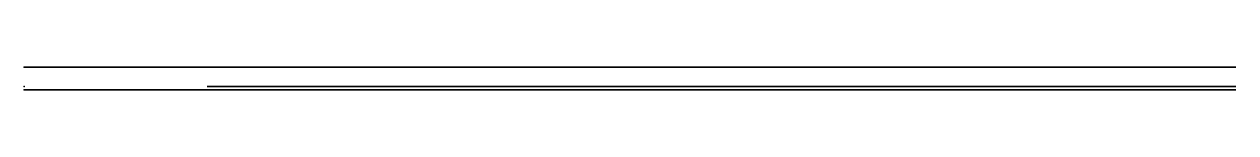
# Model space of a CAD drawing. Header units: centimetres. Extents: x 0 to 5.3, y 0 to 0.1.
import ezdxf

# ---------------------------------------------------------------- set-up
doc = ezdxf.new("R2010")
doc.units = ezdxf.units.CM
doc.header["$MEASUREMENT"] = 0
for name, color, linetype in [('side plate v5_Sketch1', 7, 'Continuous'), ('side plate v5_Sketch2', 7, 'Continuous'), ('side plate v5_Sketch3', 7, 'Continuous'), ('side plate v5_Sketch4', 7, 'Continuous'), ('side plate v5_Sketch5', 7, 'Continuous'), ('side plate v5_Sketch6', 7, 'Continuous'), ('side plate v5_Sketch7', 7, 'Continuous'), ('side plate v5_Sketch8', 7, 'Continuous')]:
    doc.layers.add(name, color=color, linetype=linetype)

msp = doc.modelspace()

# ---------------------------------------------------------------- linework, layer by layer
at = {"layer": 'side plate v5_Sketch1'}
for p, q in [((0, 0, -0.3), (0, 0)), ((0, 0), (5.3, 0)), ((0, 0, -3.7), (0, 0)), ((0, 0, -0.3), (0, 0, -3.7)), ((5.3, 0, -3.7), (0, 0, -3.7)), ((5.3, 0, -0.3), (0, 0, -0.3)), ((0.5, 0, -0.3), (0, 0, -0.3)), ((0, 0), (5.3, 0)), ((0.5, 0, -3.7), (0.5, 0, -0.3)), ((3.9, 0, -0.3), (5.3, 0, -0.3)), ((5.3, 0, -3.7), (3.9, 0, -3.7)), ((3.9, 0, -3.7), (3.9, 0, -0.3)), ((5.3, 0), (5.3, 0, -3.7)), ((5.3, 0), (5.3, 0, -0.3)), ((5.3, 0, -0.3), (5.3, 0, -3.7))]:
    msp.add_line(p, q, dxfattribs=at)
msp.add_point((0, 0), dxfattribs=at)
at = {"layer": 'side plate v5_Sketch2'}
msp.add_point((0, 0), dxfattribs=at)
at = {"layer": 'side plate v5_Sketch3'}
for p, q in [((0, 0.1), (5.3, 0.1)), ((0.5, 0.1, -3.7), (0, 0.1, -3.7)), ((0.5, 0.1, -0.3), (0.5, 0.1, -3.7)), ((3.9, 0.1, -0.3), (0.5, 0.1, -0.3)), ((3.9, 0.1, -3.7), (3.9, 0.1, -0.3)), ((5.3, 0.1, -3.7), (3.9, 0.1, -3.7)), ((5.3, 0.1), (5.3, 0.1, -3.7))]:
    msp.add_line(p, q, dxfattribs=at)
msp.add_point((0, 0.1), dxfattribs=at)
at = {"layer": 'side plate v5_Sketch4'}
msp.add_point((2.65, 0.1, -1.85), dxfattribs=at)
at = {"layer": 'side plate v5_Sketch5'}
for p, q in [((0.7997, 0.1, -3.6417), (0.7997, 0.1)), ((0.7997, 0.1), (5.3, 0.1)), ((1.2243, 0.1, -3.6417), (0.7997, 0.1, -3.6417)), ((1.0018, 0.1, -3.462), (4.4873, 0.1, -3.462)), ((1.0018, 0.1, -3.4), (1.0018, 0.1, -3.462)), ((4.4873, 0.1, -3.4), (1.0018, 0.1, -3.4)), ((1.2243, 0.1, -0.2547), (1.2243, 0.1, -3.6417)), ((4.1112, 0.1, -0.2547), (1.2243, 0.1, -0.2547)), ((5.3, 0.1, -3.6417), (4.1112, 0.1, -3.6417)), ((4.1112, 0.1, -3.6417), (4.1112, 0.1, -0.2547)), ((4.4873, 0.1, -3.462), (4.4873, 0.1, -3.4)), ((5.3, 0.1), (5.3, 0.1, -3.6417))]:
    msp.add_line(p, q, dxfattribs=at)
at = {"layer": 'side plate v5_Sketch5', "extrusion": (0, 1, 0)}
for centre in [(-1.0018, -3.462, 0.1), (-4.4873, -3.462, 0.1)]:
    msp.add_circle(centre, 0.125, dxfattribs=at)
at = {"layer": 'side plate v5_Sketch5'}
msp.add_point((0, 0.1), dxfattribs=at)
at = {"layer": 'side plate v5_Sketch6'}
for p, q in [((1.2243, 0.1, -3.6417), (0.7997, 0.1, -3.6417)), ((0.7997, 0.1), (5.3, 0.1)), ((0.7997, 0.1, -3.6417), (0.7997, 0.1)), ((1.0018, 0.1, -3.462), (4.4873, 0.1, -3.462)), ((1.0018, 0.1, -3.3852), (1.0018, 0.1, -3.462)), ((4.4873, 0.1, -3.3852), (1.0018, 0.1, -3.3852)), ((1.2243, 0.1, -0.2547), (1.2243, 0.1, -3.6417)), ((4.1112, 0.1, -0.2547), (1.2243, 0.1, -0.2547)), ((5.3, 0.1, -3.6417), (4.1112, 0.1, -3.6417)), ((4.1112, 0.1, -3.6417), (4.1112, 0.1, -0.2547)), ((4.4873, 0.1, -3.462), (4.4873, 0.1, -3.3852)), ((5.3, 0.1), (5.3, 0.1, -3.6417))]:
    msp.add_line(p, q, dxfattribs=at)
at = {"layer": 'side plate v5_Sketch6', "extrusion": (0, 1, 0)}
for centre in [(-1.0018, -3.462, 0.1), (-4.4873, -3.462, 0.1)]:
    msp.add_circle(centre, 0.125, dxfattribs=at)
at = {"layer": 'side plate v5_Sketch6'}
msp.add_point((0, 0.1), dxfattribs=at)
at = {"layer": 'side plate v5_Sketch7'}
for p, q in [((0.7997, 0.1), (5.3, 0.1)), ((0.7997, 0.1, -3.6417), (0.7997, 0.1)), ((1.2243, 0.1, -3.6417), (0.7997, 0.1, -3.6417)), ((1.2243, 0.1, -0.2547), (1.2243, 0.1, -3.6417)), ((4.1112, 0.1, -0.2547), (1.2243, 0.1, -0.2547)), ((4.1112, 0.1, -3.6417), (4.1112, 0.1, -0.2547)), ((5.3, 0.1, -3.6417), (4.1112, 0.1, -3.6417)), ((4.4873, 0.1, -3.462), (5, 0.1, -3.462)), ((4.4873, 0.1, -3.15), (4.4873, 0.1, -3.462)), ((5, 0.1, -3.15), (4.4873, 0.1, -3.15)), ((5, 0.1, -3.462), (5, 0.1, -3.15)), ((5.3, 0.1), (5.3, 0.1, -3.6417))]:
    msp.add_line(p, q, dxfattribs=at)
at = {"layer": 'side plate v5_Sketch7', "extrusion": (0, 1, 0)}
for centre in [(-1.0018, -3.462, 0.1), (-4.4873, -3.462, 0.1), (-5, -3.15, 0.1)]:
    msp.add_circle(centre, 0.125, dxfattribs=at)
at = {"layer": 'side plate v5_Sketch7'}
msp.add_point((0, 0.1), dxfattribs=at)
at = {"layer": 'side plate v5_Sketch8'}
for p, q in [((5.3, 0.0151), (0.7997, 0.0151)), ((0.7997, 0.0151), (0.7997, 0.0151, -3.6417)), ((0.7997, 0.0151, -3.6417), (1.2243, 0.0151, -3.6417)), ((4.5003, 0.0151, -0.475), (1, 0.0151, -0.475)), ((1, 0.0151, -0.475), (1, 0.0151)), ((1, 0.0151), (4.5003, 0.0151)), ((1.2243, 0.0151, -3.6417), (1.2243, 0.0151, -0.2547)), ((1.2243, 0.0151, -0.2547), (4.1112, 0.0151, -0.2547)), ((4.1112, 0.0151, -0.2547), (4.1112, 0.0151, -3.6417)), ((4.1112, 0.0151, -3.6417), (5.3, 0.0151, -3.6417)), ((4.5003, 0.0151), (4.5003, 0.0151, -0.475)), ((5.3, 0.0151, -3.6417), (5.3, 0.0151))]:
    msp.add_line(p, q, dxfattribs=at)
at = {"layer": 'side plate v5_Sketch8', "extrusion": (0, -1, 0)}
for centre in [(1, -0.475, -0.0151), (1.0018, -3.462, -0.0151), (4.4873, -3.462, -0.0151), (4.5003, -0.475, -0.0151), (5, -3.15, -0.0151)]:
    msp.add_circle(centre, 0.125, dxfattribs=at)
at = {"layer": 'side plate v5_Sketch8'}
msp.add_point((0, 0.0151), dxfattribs=at)

doc.saveas('drawing.dxf')
